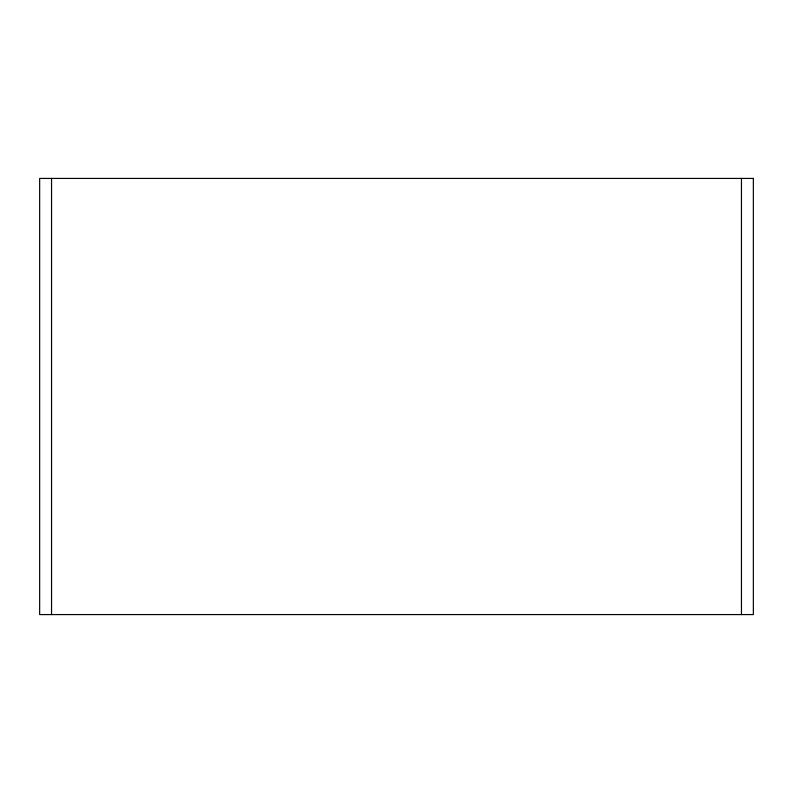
<?xml version="1.0" encoding="UTF-8"?>
<svg xmlns="http://www.w3.org/2000/svg" width="793" height="793" viewBox="0 0 793 793"><rect width="100%" height="100%" fill="white"/><g stroke="black" fill="none" stroke-linecap="round" stroke-linejoin="round"><path stroke-width="1.19" d="M741.455 178.425L741.455 614.575M51.545 178.425L51.545 614.575M753.35 178.425L39.65 178.425L39.65 614.575L753.35 614.575L753.35 178.425"/></g></svg>
